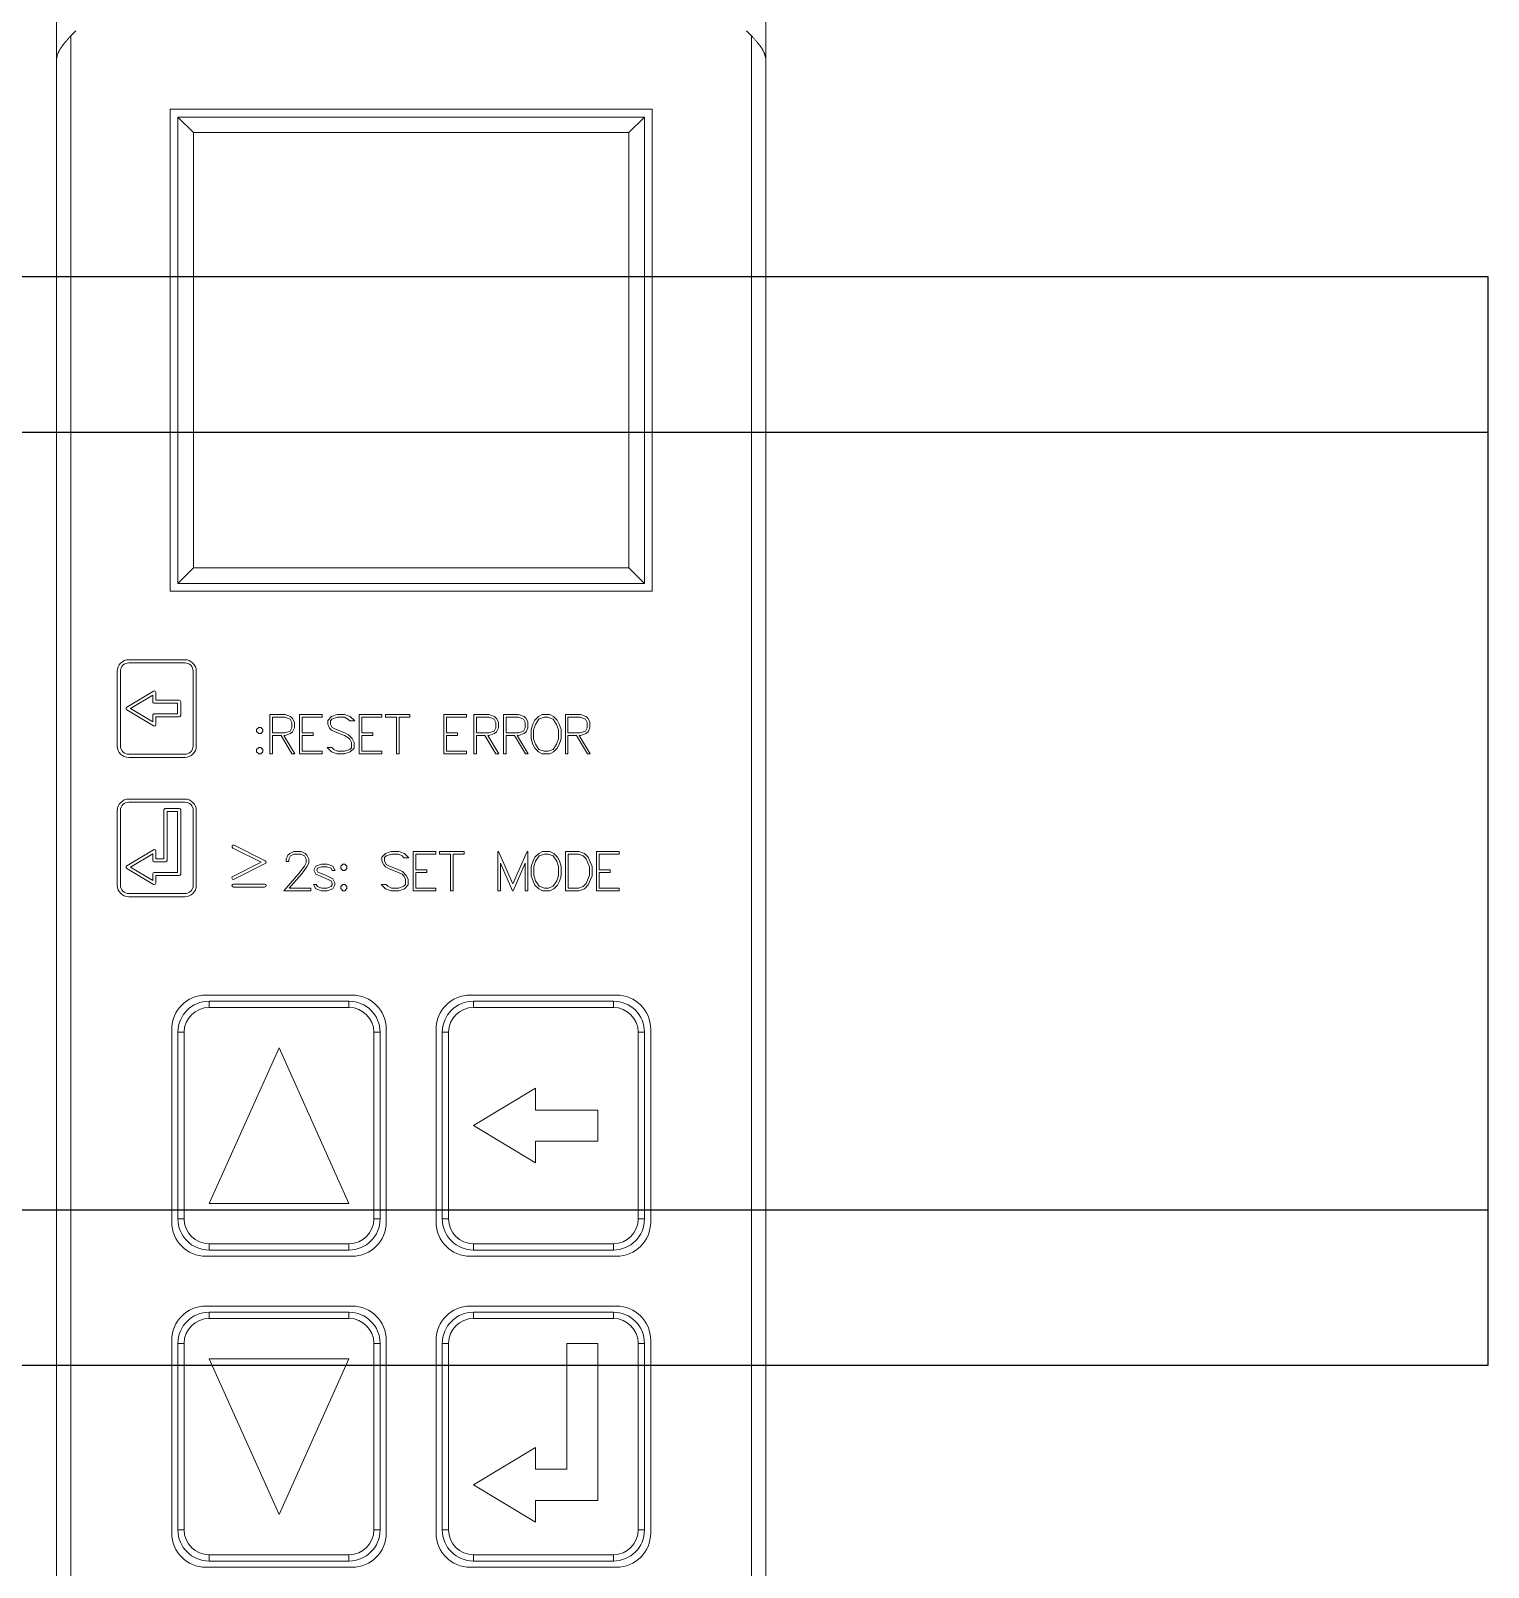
# Model space of a CAD drawing. Header units: millimetres. Extents: x 42151 to 59780, y 37376 to 44547.
# Drawn here: x 47702.26 to 47749.12, y 42658.75 to 42708.16 of the extents above; entities that cross this region are included whole.
import ezdxf

# ---------------------------------------------------------------- set-up
doc = ezdxf.new("R2010")
doc.units = ezdxf.units.MM
doc.set_wipeout_variables(frame=1)
doc.layers.add('000-PI-Oprema', color=30, linetype='Continuous', lineweight=5)
doc.layers.add('004-PI-DIN Šina', color=3, linetype='Continuous')

# ---------------------------------------------------------------- blocks, each defined once
blk = doc.blocks.new('3UG5616-1CR20')
at = {"layer": '000-PI-Oprema', "ltscale": 0.25}
for p, q in [((49055.868, 45288.196), (49055.868, 45386.146)), ((49078.668, 45361.758), (49078.668, 45363.779)), ((49056.484, 45362.62), (49056.326, 45362.458)), ((49078.21, 45362.458), (49078.052, 45362.62)), ((49056.025, 45362.095), (49056.036, 45362.111)), ((49056.036, 45362.111), (49056.048, 45362.128)), ((49056.048, 45362.128), (49056.06, 45362.144)), ((49056.06, 45362.144), (49056.073, 45362.161)), ((49056.073, 45362.161), (49056.086, 45362.178)), ((49056.086, 45362.178), (49056.1, 45362.196)), ((49056.1, 45362.196), (49056.114, 45362.213)), ((49056.114, 45362.213), (49056.128, 45362.23)), ((49056.128, 45362.23), (49056.142, 45362.248)), ((49056.142, 45362.248), (49056.157, 45362.265)), ((49056.157, 45362.265), (49056.172, 45362.283)), ((49056.172, 45362.283), (49056.187, 45362.301)), ((49056.187, 45362.301), (49056.202, 45362.318)), ((49056.202, 45362.318), (49056.217, 45362.336)), ((49056.217, 45362.336), (49056.233, 45362.354)), ((49056.233, 45362.354), (49056.248, 45362.371)), ((49056.248, 45362.371), (49056.264, 45362.389)), ((49056.264, 45362.389), (49056.28, 45362.406)), ((49056.28, 45362.406), (49056.295, 45362.423)), ((49056.295, 45362.423), (49056.311, 45362.441)), ((49056.311, 45362.441), (49056.326, 45362.458)), ((49056.326, 45311.904), (49056.326, 45362.458)), ((49078.225, 45362.441), (49078.21, 45362.458)), ((49078.21, 45311.904), (49078.21, 45362.458)), ((49078.24, 45362.424), (49078.225, 45362.441)), ((49078.256, 45362.407), (49078.24, 45362.424)), ((49078.271, 45362.39), (49078.256, 45362.407)), ((49078.286, 45362.373), (49078.271, 45362.39)), ((49078.301, 45362.356), (49078.286, 45362.373)), ((49078.317, 45362.339), (49078.301, 45362.356)), ((49078.332, 45362.321), (49078.317, 45362.339)), ((49078.347, 45362.304), (49078.332, 45362.321)), ((49078.361, 45362.287), (49078.347, 45362.304)), ((49078.376, 45362.27), (49078.361, 45362.287)), ((49078.39, 45362.253), (49078.376, 45362.27)), ((49078.405, 45362.235), (49078.39, 45362.253)), ((49078.418, 45362.218), (49078.405, 45362.235)), ((49078.432, 45362.201), (49078.418, 45362.218)), ((49078.445, 45362.184), (49078.432, 45362.201)), ((49078.458, 45362.168), (49078.445, 45362.184)), ((49078.471, 45362.151), (49078.458, 45362.168)), ((49078.483, 45362.135), (49078.471, 45362.151)), ((49078.495, 45362.118), (49078.483, 45362.135)), ((49078.506, 45362.102), (49078.495, 45362.118)), ((49055.868, 45361.74), (49055.868, 45361.758)), ((49055.869, 45361.736), (49055.868, 45361.74)), ((49055.869, 45361.736), (49055.871, 45361.746)), ((49055.871, 45361.746), (49055.874, 45361.759)), ((49055.874, 45361.759), (49055.877, 45361.775)), ((49055.877, 45361.775), (49055.881, 45361.79)), ((49055.881, 45361.79), (49055.885, 45361.806)), ((49055.885, 45361.806), (49055.889, 45361.823)), ((49055.889, 45361.823), (49055.895, 45361.84)), ((49055.895, 45361.84), (49055.9, 45361.857)), ((49055.9, 45361.857), (49055.906, 45361.874)), ((49055.906, 45361.874), (49055.912, 45361.89)), ((49055.912, 45361.89), (49055.919, 45361.906)), ((49055.919, 45361.906), (49055.927, 45361.923)), ((49055.927, 45361.923), (49055.935, 45361.94)), ((49055.935, 45361.94), (49055.943, 45361.958)), ((49055.943, 45361.958), (49055.952, 45361.976)), ((49055.952, 45361.976), (49055.962, 45361.993)), ((49055.962, 45361.993), (49055.972, 45362.011)), ((49055.972, 45362.011), (49055.982, 45362.028)), ((49055.982, 45362.028), (49055.992, 45362.045)), ((49055.992, 45362.045), (49056.003, 45362.062)), ((49056.003, 45362.062), (49056.014, 45362.078)), ((49056.014, 45362.078), (49056.025, 45362.095)), ((49078.517, 45362.086), (49078.506, 45362.102)), ((49078.528, 45362.07), (49078.517, 45362.086)), ((49078.538, 45362.054), (49078.528, 45362.07)), ((49078.549, 45362.037), (49078.538, 45362.054)), ((49078.559, 45362.02), (49078.549, 45362.037)), ((49078.569, 45362.003), (49078.559, 45362.02)), ((49078.578, 45361.986), (49078.569, 45362.003)), ((49078.587, 45361.969), (49078.578, 45361.986)), ((49078.596, 45361.952), (49078.587, 45361.969)), ((49078.604, 45361.935), (49078.596, 45361.952)), ((49078.612, 45361.918), (49078.604, 45361.935)), ((49078.619, 45361.902), (49078.612, 45361.918)), ((49078.626, 45361.885), (49078.619, 45361.902)), ((49078.632, 45361.87), (49078.626, 45361.885)), ((49078.637, 45361.854), (49078.632, 45361.87)), ((49078.643, 45361.837), (49078.637, 45361.854)), ((49078.648, 45361.82), (49078.643, 45361.837)), ((49078.652, 45361.804), (49078.648, 45361.82)), ((49078.656, 45361.788), (49078.652, 45361.804)), ((49078.66, 45361.773), (49078.656, 45361.788)), ((49078.663, 45361.758), (49078.66, 45361.773)), ((49078.665, 45361.745), (49078.663, 45361.758)), ((49078.667, 45361.736), (49078.665, 45361.745)), ((49078.667, 45361.736), (49078.668, 45361.74)), ((49078.668, 45361.74), (49078.668, 45361.758)), ((49078.668, 45312.604), (49078.668, 45361.758)), ((49059.518, 45360.096), (49075.018, 45360.096)), ((49059.518, 45344.596), (49059.518, 45360.096)), ((49060.268, 45359.346), (49059.768, 45359.846)), ((49059.768, 45359.846), (49074.768, 45359.846)), ((49059.768, 45344.846), (49059.768, 45359.846)), ((49074.268, 45359.346), (49074.768, 45359.846)), ((49074.768, 45344.846), (49074.768, 45359.846)), ((49075.018, 45344.596), (49075.018, 45360.096)), ((49060.268, 45359.346), (49074.268, 45359.346)), ((49060.268, 45345.346), (49060.268, 45359.346)), ((49074.268, 45345.346), (49074.268, 45359.346)), ((49059.768, 45344.846), (49060.268, 45345.346)), ((49060.268, 45345.346), (49074.268, 45345.346)), ((49074.768, 45344.846), (49074.268, 45345.346)), ((49059.768, 45344.846), (49074.768, 45344.846)), ((49059.518, 45344.596), (49075.018, 45344.596)), ((49058.188, 45342.395), (49059.988, 45342.395)), ((49057.818, 45339.625), (49057.818, 45342.025)), ((49057.918, 45339.625), (49057.918, 45342.025)), ((49058.188, 45342.295), (49059.988, 45342.295)), ((49060.258, 45339.625), (49060.258, 45342.025)), ((49060.358, 45339.625), (49060.358, 45342.025)), ((49058.123, 45340.868), (49058.982, 45341.383)), ((49058.246, 45340.825), (49058.958, 45341.252)), ((49058.958, 45341.045), (49058.958, 45341.252)), ((49059.008, 45340.995), (49059.758, 45340.995)), ((49059.058, 45341.095), (49059.058, 45341.341)), ((49059.058, 45341.095), (49059.808, 45341.095)), ((49059.758, 45340.655), (49059.758, 45340.995)), ((49059.858, 45340.605), (49059.858, 45341.045)), ((49058.982, 45340.267), (49058.123, 45340.782)), ((49058.958, 45340.398), (49058.246, 45340.825)), ((49058.958, 45340.398), (49058.958, 45340.605)), ((49059.008, 45340.655), (49059.758, 45340.655)), ((49059.058, 45340.555), (49059.808, 45340.555)), ((49059.058, 45340.31), (49059.058, 45340.555)), ((49062.728, 45340.63), (49063.211, 45340.63)), ((49062.728, 45339.37), (49062.728, 45340.63)), ((49062.812, 45340.546), (49063.207, 45340.546)), ((49062.812, 45340.042), (49062.812, 45340.546)), ((49063.375, 45340.488), (49063.207, 45340.546)), ((49063.392, 45340.569), (49063.211, 45340.63)), ((49063.431, 45340.379), (49063.375, 45340.488)), ((49063.456, 45340.508), (49063.392, 45340.569)), ((49063.431, 45340.209), (49063.431, 45340.379)), ((49063.515, 45340.385), (49063.456, 45340.508)), ((49063.515, 45340.203), (49063.515, 45340.385)), ((49063.677, 45340.63), (49064.409, 45340.63)), ((49063.677, 45339.37), (49063.677, 45340.63)), ((49063.761, 45340.546), (49064.409, 45340.546)), ((49063.761, 45340.042), (49063.761, 45340.546)), ((49064.409, 45340.546), (49064.409, 45340.63)), ((49064.583, 45340.446), (49064.708, 45340.569)), ((49064.583, 45340.319), (49064.583, 45340.446)), ((49064.669, 45340.436), (49064.721, 45340.489)), ((49064.669, 45340.327), (49064.669, 45340.436)), ((49064.708, 45340.569), (49064.889, 45340.63)), ((49064.721, 45340.489), (49064.893, 45340.546)), ((49064.889, 45340.63), (49065.128, 45340.63)), ((49064.893, 45340.546), (49065.122, 45340.546)), ((49065.235, 45340.489), (49065.122, 45340.546)), ((49065.309, 45340.57), (49065.128, 45340.63)), ((49065.297, 45340.428), (49065.235, 45340.489)), ((49065.297, 45340.428), (49065.451, 45340.428)), ((49065.451, 45340.428), (49065.309, 45340.57)), ((49065.594, 45340.63), (49066.325, 45340.63)), ((49065.594, 45339.37), (49065.594, 45340.63)), ((49065.678, 45340.546), (49066.325, 45340.546)), ((49065.678, 45340.042), (49065.678, 45340.546)), ((49066.325, 45340.546), (49066.325, 45340.63)), ((49066.439, 45340.63), (49067.229, 45340.63)), ((49066.439, 45340.546), (49066.439, 45340.63)), ((49066.439, 45340.546), (49066.792, 45340.546)), ((49066.792, 45339.37), (49066.792, 45340.546)), ((49066.876, 45340.546), (49067.229, 45340.546)), ((49066.876, 45339.37), (49066.876, 45340.546)), ((49067.229, 45340.546), (49067.229, 45340.63)), ((49068.316, 45340.63), (49069.048, 45340.63)), ((49068.316, 45339.37), (49068.316, 45340.63)), ((49068.4, 45340.546), (49069.048, 45340.546)), ((49068.4, 45340.042), (49068.4, 45340.546)), ((49069.048, 45340.546), (49069.048, 45340.63)), ((49069.283, 45340.63), (49069.767, 45340.63)), ((49069.283, 45339.37), (49069.283, 45340.63)), ((49069.367, 45340.546), (49069.763, 45340.546)), ((49069.367, 45340.042), (49069.367, 45340.546)), ((49069.931, 45340.488), (49069.763, 45340.546)), ((49069.947, 45340.569), (49069.767, 45340.63)), ((49069.987, 45340.379), (49069.931, 45340.488)), ((49070.011, 45340.508), (49069.947, 45340.569)), ((49069.987, 45340.209), (49069.987, 45340.379)), ((49070.071, 45340.385), (49070.011, 45340.508)), ((49070.071, 45340.203), (49070.071, 45340.385)), ((49070.233, 45340.63), (49070.717, 45340.63)), ((49070.233, 45339.37), (49070.233, 45340.63)), ((49070.317, 45340.546), (49070.713, 45340.546)), ((49070.317, 45340.042), (49070.317, 45340.546)), ((49070.881, 45340.488), (49070.713, 45340.546)), ((49070.897, 45340.569), (49070.717, 45340.63)), ((49070.936, 45340.379), (49070.881, 45340.488)), ((49070.961, 45340.508), (49070.897, 45340.569)), ((49070.936, 45340.209), (49070.936, 45340.379)), ((49071.02, 45340.385), (49070.961, 45340.508)), ((49071.02, 45340.203), (49071.02, 45340.385)), ((49071.18, 45340.328), (49071.238, 45340.449)), ((49071.238, 45340.449), (49071.359, 45340.569)), ((49071.261, 45340.316), (49071.375, 45340.488)), ((49071.359, 45340.569), (49071.481, 45340.63)), ((49071.375, 45340.488), (49071.545, 45340.545)), ((49071.481, 45340.63), (49071.723, 45340.63)), ((49071.545, 45340.545), (49071.66, 45340.545)), ((49071.83, 45340.488), (49071.66, 45340.545)), ((49071.846, 45340.569), (49071.723, 45340.63)), ((49071.945, 45340.316), (49071.83, 45340.488)), ((49071.966, 45340.449), (49071.846, 45340.569)), ((49072.025, 45340.328), (49071.966, 45340.449)), ((49072.225, 45340.63), (49072.709, 45340.63)), ((49072.225, 45339.37), (49072.225, 45340.63)), ((49072.309, 45340.546), (49072.705, 45340.546)), ((49072.309, 45340.042), (49072.309, 45340.546)), ((49072.873, 45340.488), (49072.705, 45340.546)), ((49072.889, 45340.569), (49072.709, 45340.63)), ((49072.928, 45340.379), (49072.873, 45340.488)), ((49072.953, 45340.508), (49072.889, 45340.569)), ((49072.928, 45340.209), (49072.928, 45340.379)), ((49073.012, 45340.385), (49072.953, 45340.508)), ((49073.012, 45340.203), (49073.012, 45340.385)), ((49062.299, 45340.155), (49062.365, 45340.222)), ((49062.299, 45340.086), (49062.299, 45340.155)), ((49062.365, 45340.019), (49062.299, 45340.086)), ((49062.365, 45340.222), (49062.433, 45340.222)), ((49062.365, 45340.019), (49062.433, 45340.019)), ((49062.499, 45340.155), (49062.433, 45340.222)), ((49062.433, 45340.019), (49062.499, 45340.086)), ((49062.499, 45340.086), (49062.499, 45340.155)), ((49062.812, 45340.042), (49063.207, 45340.042)), ((49062.812, 45339.958), (49063.083, 45339.958)), ((49062.812, 45339.37), (49062.812, 45339.958)), ((49063.435, 45339.37), (49063.083, 45339.958)), ((49063.526, 45339.37), (49063.174, 45339.958)), ((49063.174, 45339.958), (49063.211, 45339.958)), ((49063.207, 45340.042), (49063.375, 45340.1)), ((49063.211, 45339.958), (49063.392, 45340.019)), ((49063.375, 45340.1), (49063.431, 45340.209)), ((49063.392, 45340.019), (49063.455, 45340.08)), ((49063.455, 45340.08), (49063.515, 45340.203)), ((49063.761, 45340.042), (49064.114, 45340.042)), ((49063.761, 45339.958), (49064.114, 45339.958)), ((49063.761, 45339.454), (49063.761, 45339.958)), ((49064.114, 45339.958), (49064.114, 45340.042)), ((49064.644, 45340.197), (49064.583, 45340.319)), ((49064.706, 45340.135), (49064.644, 45340.197)), ((49064.724, 45340.216), (49064.669, 45340.327)), ((49064.827, 45340.076), (49064.706, 45340.135)), ((49064.837, 45340.16), (49064.724, 45340.216)), ((49065.119, 45339.958), (49064.827, 45340.076)), ((49065.131, 45340.042), (49064.837, 45340.16)), ((49065.235, 45339.899), (49065.119, 45339.958)), ((49065.252, 45339.984), (49065.131, 45340.042)), ((49065.29, 45339.844), (49065.235, 45339.899)), ((49065.373, 45339.862), (49065.252, 45339.984)), ((49065.678, 45340.042), (49066.031, 45340.042)), ((49065.678, 45339.958), (49066.031, 45339.958)), ((49065.678, 45339.454), (49065.678, 45339.958)), ((49066.031, 45339.958), (49066.031, 45340.042)), ((49068.4, 45340.042), (49068.753, 45340.042)), ((49068.4, 45339.958), (49068.753, 45339.958)), ((49068.4, 45339.454), (49068.4, 45339.958)), ((49068.753, 45339.958), (49068.753, 45340.042)), ((49069.367, 45340.042), (49069.763, 45340.042)), ((49069.367, 45339.958), (49069.639, 45339.958)), ((49069.367, 45339.37), (49069.367, 45339.958)), ((49069.99, 45339.37), (49069.639, 45339.958)), ((49070.081, 45339.37), (49069.73, 45339.958)), ((49069.73, 45339.958), (49069.766, 45339.958)), ((49069.763, 45340.042), (49069.931, 45340.1)), ((49069.766, 45339.958), (49069.947, 45340.019)), ((49069.931, 45340.1), (49069.987, 45340.209)), ((49069.947, 45340.019), (49070.011, 45340.08)), ((49070.011, 45340.08), (49070.071, 45340.203)), ((49070.317, 45340.042), (49070.713, 45340.042)), ((49070.317, 45339.958), (49070.588, 45339.958)), ((49070.317, 45339.37), (49070.317, 45339.958)), ((49070.94, 45339.37), (49070.588, 45339.958)), ((49071.031, 45339.37), (49070.679, 45339.958)), ((49070.679, 45339.958), (49070.716, 45339.958)), ((49070.713, 45340.042), (49070.881, 45340.1)), ((49070.716, 45339.958), (49070.897, 45340.019)), ((49070.881, 45340.1), (49070.936, 45340.209)), ((49070.897, 45340.019), (49070.961, 45340.08)), ((49070.961, 45340.08), (49071.02, 45340.203)), ((49071.12, 45340.148), (49071.18, 45340.328)), ((49071.12, 45339.852), (49071.12, 45340.148)), ((49071.204, 45340.145), (49071.261, 45340.316)), ((49071.204, 45339.854), (49071.204, 45340.145)), ((49072.002, 45340.145), (49071.945, 45340.316)), ((49072.002, 45339.854), (49072.002, 45340.145)), ((49072.086, 45340.148), (49072.025, 45340.328)), ((49072.086, 45339.852), (49072.086, 45340.148)), ((49072.309, 45340.042), (49072.705, 45340.042)), ((49072.309, 45339.958), (49072.58, 45339.958)), ((49072.309, 45339.37), (49072.309, 45339.958)), ((49072.932, 45339.37), (49072.58, 45339.958)), ((49073.023, 45339.37), (49072.671, 45339.958)), ((49072.671, 45339.958), (49072.708, 45339.958)), ((49072.705, 45340.042), (49072.873, 45340.1)), ((49072.708, 45339.958), (49072.889, 45340.019)), ((49072.873, 45340.1), (49072.928, 45340.209)), ((49072.889, 45340.019), (49072.953, 45340.08)), ((49072.953, 45340.08), (49073.012, 45340.203)), ((49062.299, 45339.506), (49062.365, 45339.573)), ((49062.299, 45339.437), (49062.299, 45339.506)), ((49062.365, 45339.37), (49062.299, 45339.437)), ((49062.365, 45339.573), (49062.433, 45339.573)), ((49062.499, 45339.506), (49062.433, 45339.573)), ((49062.433, 45339.37), (49062.499, 45339.437)), ((49062.499, 45339.437), (49062.499, 45339.506)), ((49063.761, 45339.454), (49064.409, 45339.454)), ((49064.409, 45339.37), (49064.409, 45339.454)), ((49064.708, 45339.43), (49064.565, 45339.572)), ((49064.565, 45339.572), (49064.719, 45339.572)), ((49064.889, 45339.37), (49064.708, 45339.43)), ((49064.782, 45339.511), (49064.719, 45339.572)), ((49064.894, 45339.454), (49064.782, 45339.511)), ((49064.894, 45339.454), (49065.124, 45339.454)), ((49065.124, 45339.454), (49065.295, 45339.511)), ((49065.128, 45339.37), (49065.309, 45339.431)), ((49065.348, 45339.731), (49065.29, 45339.844)), ((49065.295, 45339.511), (49065.348, 45339.564)), ((49065.309, 45339.431), (49065.432, 45339.555)), ((49065.348, 45339.564), (49065.348, 45339.731)), ((49065.432, 45339.74), (49065.373, 45339.862)), ((49065.432, 45339.555), (49065.432, 45339.74)), ((49065.678, 45339.454), (49066.325, 45339.454)), ((49066.325, 45339.37), (49066.325, 45339.454)), ((49068.4, 45339.454), (49069.048, 45339.454)), ((49069.048, 45339.37), (49069.048, 45339.454)), ((49071.18, 45339.672), (49071.12, 45339.852)), ((49071.238, 45339.551), (49071.18, 45339.672)), ((49071.261, 45339.683), (49071.204, 45339.854)), ((49071.359, 45339.431), (49071.238, 45339.551)), ((49071.375, 45339.511), (49071.261, 45339.683)), ((49071.481, 45339.37), (49071.359, 45339.431)), ((49071.545, 45339.454), (49071.375, 45339.511)), ((49071.545, 45339.454), (49071.674, 45339.454)), ((49071.674, 45339.454), (49071.83, 45339.511)), ((49071.723, 45339.37), (49071.846, 45339.431)), ((49071.83, 45339.511), (49071.945, 45339.683)), ((49071.846, 45339.431), (49071.966, 45339.551)), ((49071.945, 45339.683), (49072.002, 45339.854)), ((49071.966, 45339.551), (49072.025, 45339.672)), ((49072.025, 45339.672), (49072.086, 45339.852)), ((49058.188, 45339.355), (49059.988, 45339.355)), ((49058.188, 45339.255), (49059.988, 45339.255)), ((49062.365, 45339.37), (49062.433, 45339.37)), ((49062.728, 45339.37), (49062.812, 45339.37)), ((49063.435, 45339.37), (49063.526, 45339.37)), ((49063.677, 45339.37), (49064.409, 45339.37)), ((49064.889, 45339.37), (49065.128, 45339.37)), ((49065.594, 45339.37), (49066.325, 45339.37)), ((49066.792, 45339.37), (49066.876, 45339.37)), ((49068.316, 45339.37), (49069.048, 45339.37)), ((49069.283, 45339.37), (49069.367, 45339.37)), ((49069.99, 45339.37), (49070.081, 45339.37)), ((49070.233, 45339.37), (49070.317, 45339.37)), ((49070.94, 45339.37), (49071.031, 45339.37)), ((49071.481, 45339.37), (49071.723, 45339.37)), ((49072.225, 45339.37), (49072.309, 45339.37)), ((49072.932, 45339.37), (49073.023, 45339.37)), ((49058.189, 45337.916), (49059.989, 45337.916)), ((49057.819, 45335.146), (49057.819, 45337.546)), ((49057.919, 45335.146), (49057.919, 45337.546)), ((49058.189, 45337.816), (49059.989, 45337.816)), ((49059.319, 45335.996), (49059.319, 45337.566)), ((49059.369, 45337.616), (49059.809, 45337.616)), ((49059.419, 45337.516), (49059.759, 45337.516)), ((49059.419, 45335.946), (49059.419, 45337.516)), ((49059.759, 45335.556), (49059.759, 45337.516)), ((49059.859, 45335.506), (49059.859, 45337.566)), ((49060.259, 45335.146), (49060.259, 45337.546)), ((49060.359, 45335.146), (49060.359, 45337.546)), ((49062.578, 45335.93), (49061.578, 45336.43)), ((49058.124, 45335.769), (49058.983, 45336.285)), ((49058.247, 45335.726), (49058.959, 45336.154)), ((49058.959, 45335.946), (49058.959, 45336.154)), ((49059.059, 45335.996), (49059.059, 45336.243)), ((49059.059, 45335.996), (49059.319, 45335.996)), ((49062.443, 45335.885), (49061.533, 45336.34)), ((49063.245, 45335.986), (49063.305, 45336.109)), ((49063.245, 45335.911), (49063.245, 45335.986)), ((49063.305, 45336.109), (49063.368, 45336.17)), ((49063.331, 45335.98), (49063.386, 45336.09)), ((49063.331, 45335.911), (49063.331, 45335.98)), ((49063.368, 45336.17), (49063.491, 45336.23)), ((49063.386, 45336.09), (49063.497, 45336.146)), ((49063.491, 45336.23), (49063.733, 45336.23)), ((49063.497, 45336.146), (49063.725, 45336.146)), ((49063.837, 45336.09), (49063.725, 45336.146)), ((49063.855, 45336.169), (49063.733, 45336.23)), ((49063.892, 45335.98), (49063.837, 45336.09)), ((49063.917, 45336.108), (49063.855, 45336.169)), ((49063.892, 45335.869), (49063.892, 45335.98)), ((49063.978, 45335.985), (49063.917, 45336.108)), ((49063.978, 45335.86), (49063.978, 45335.985)), ((49066.322, 45336.046), (49066.447, 45336.169)), ((49066.322, 45335.919), (49066.322, 45336.046)), ((49066.383, 45335.797), (49066.322, 45335.919)), ((49066.407, 45336.036), (49066.46, 45336.089)), ((49066.407, 45335.927), (49066.407, 45336.036)), ((49066.463, 45335.816), (49066.407, 45335.927)), ((49066.447, 45336.169), (49066.628, 45336.23)), ((49066.46, 45336.089), (49066.631, 45336.146)), ((49066.628, 45336.23), (49066.867, 45336.23)), ((49066.631, 45336.146), (49066.861, 45336.146)), ((49066.974, 45336.089), (49066.861, 45336.146)), ((49067.048, 45336.17), (49066.867, 45336.23)), ((49067.035, 45336.028), (49066.974, 45336.089)), ((49067.035, 45336.028), (49067.189, 45336.028)), ((49067.189, 45336.028), (49067.048, 45336.17)), ((49067.333, 45336.23), (49068.064, 45336.23)), ((49067.333, 45334.97), (49067.333, 45336.23)), ((49067.417, 45336.146), (49068.064, 45336.146)), ((49067.417, 45335.642), (49067.417, 45336.146)), ((49068.064, 45336.146), (49068.064, 45336.23)), ((49068.178, 45336.23), (49068.967, 45336.23)), ((49068.178, 45336.146), (49068.178, 45336.23)), ((49068.178, 45336.146), (49068.53, 45336.146)), ((49068.53, 45334.97), (49068.53, 45336.146)), ((49068.614, 45336.146), (49068.967, 45336.146)), ((49068.614, 45334.97), (49068.614, 45336.146)), ((49068.967, 45336.146), (49068.967, 45336.23)), ((49070.055, 45336.23), (49070.076, 45336.23)), ((49070.055, 45334.97), (49070.055, 45336.23)), ((49070.538, 45335.191), (49070.076, 45336.23)), ((49070.538, 45335.191), (49071, 45336.23)), ((49071, 45336.23), (49071.021, 45336.23)), ((49071.021, 45334.97), (49071.021, 45336.23)), ((49071.127, 45335.748), (49071.187, 45335.928)), ((49071.187, 45335.928), (49071.245, 45336.049)), ((49071.245, 45336.049), (49071.367, 45336.169)), ((49071.268, 45335.916), (49071.382, 45336.088)), ((49071.367, 45336.169), (49071.489, 45336.23)), ((49071.382, 45336.088), (49071.553, 45336.145)), ((49071.489, 45336.23), (49071.73, 45336.23)), ((49071.553, 45336.145), (49071.667, 45336.145)), ((49071.837, 45336.088), (49071.667, 45336.145)), ((49071.853, 45336.169), (49071.73, 45336.23)), ((49071.952, 45335.916), (49071.837, 45336.088)), ((49071.973, 45336.049), (49071.853, 45336.169)), ((49072.032, 45335.928), (49071.973, 45336.049)), ((49072.093, 45335.748), (49072.032, 45335.928)), ((49072.232, 45336.23), (49072.659, 45336.23)), ((49072.232, 45334.97), (49072.232, 45336.23)), ((49072.318, 45336.144), (49072.645, 45336.144)), ((49072.318, 45335.056), (49072.318, 45336.144)), ((49072.794, 45336.095), (49072.645, 45336.144)), ((49072.84, 45336.169), (49072.659, 45336.23)), ((49072.89, 45335.999), (49072.794, 45336.095)), ((49072.963, 45336.047), (49072.84, 45336.169)), ((49072.997, 45335.734), (49072.89, 45335.999)), ((49073.083, 45335.75), (49072.963, 45336.047)), ((49073.223, 45336.23), (49073.954, 45336.23)), ((49073.223, 45334.97), (49073.223, 45336.23)), ((49073.307, 45336.146), (49073.954, 45336.146)), ((49073.307, 45335.642), (49073.307, 45336.146)), ((49073.954, 45336.146), (49073.954, 45336.23)), ((49058.983, 45335.168), (49058.124, 45335.683)), ((49058.959, 45335.299), (49058.247, 45335.726)), ((49058.959, 45335.299), (49058.959, 45335.506)), ((49059.009, 45335.896), (49059.369, 45335.896)), ((49059.009, 45335.556), (49059.759, 45335.556)), ((49059.059, 45335.456), (49059.809, 45335.456)), ((49059.059, 45335.211), (49059.059, 45335.456)), ((49061.533, 45335.43), (49062.443, 45335.885)), ((49061.578, 45335.34), (49062.578, 45335.84)), ((49063.17, 45334.97), (49063.66, 45335.521)), ((49063.245, 45335.911), (49063.331, 45335.911)), ((49063.348, 45335.054), (49063.739, 45335.503)), ((49063.66, 45335.521), (49063.835, 45335.754)), ((49063.739, 45335.503), (49063.917, 45335.74)), ((49063.835, 45335.754), (49063.892, 45335.869)), ((49063.917, 45335.74), (49063.978, 45335.86)), ((49064.134, 45335.632), (49064.198, 45335.762)), ((49064.198, 45335.503), (49064.134, 45335.632)), ((49064.198, 45335.762), (49064.383, 45335.822)), ((49064.691, 45335.284), (49064.198, 45335.503)), ((49064.234, 45335.633), (49064.259, 45335.694)), ((49064.261, 45335.567), (49064.234, 45335.633)), ((49064.259, 45335.694), (49064.386, 45335.738)), ((49064.508, 45335.468), (49064.261, 45335.567)), ((49064.383, 45335.822), (49064.563, 45335.822)), ((49064.386, 45335.738), (49064.559, 45335.738)), ((49064.748, 45335.348), (49064.508, 45335.468)), ((49064.692, 45335.693), (49064.559, 45335.738)), ((49064.748, 45335.763), (49064.563, 45335.822)), ((49064.729, 45335.62), (49064.692, 45335.693)), ((49064.729, 45335.62), (49064.819, 45335.62)), ((49064.819, 45335.62), (49064.748, 45335.763)), ((49065.005, 45335.755), (49065.071, 45335.822)), ((49065.005, 45335.686), (49065.005, 45335.755)), ((49065.071, 45335.619), (49065.005, 45335.686)), ((49065.071, 45335.822), (49065.138, 45335.822)), ((49065.071, 45335.619), (49065.138, 45335.619)), ((49065.204, 45335.755), (49065.138, 45335.822)), ((49065.138, 45335.619), (49065.204, 45335.686)), ((49065.204, 45335.686), (49065.204, 45335.755)), ((49066.445, 45335.735), (49066.383, 45335.797)), ((49066.565, 45335.676), (49066.445, 45335.735)), ((49066.575, 45335.76), (49066.463, 45335.816)), ((49066.857, 45335.558), (49066.565, 45335.676)), ((49066.87, 45335.642), (49066.575, 45335.76)), ((49066.974, 45335.499), (49066.857, 45335.558)), ((49066.99, 45335.584), (49066.87, 45335.642)), ((49067.029, 45335.444), (49066.974, 45335.499)), ((49067.111, 45335.462), (49066.99, 45335.584)), ((49067.086, 45335.331), (49067.029, 45335.444)), ((49067.17, 45335.34), (49067.111, 45335.462)), ((49067.417, 45335.642), (49067.769, 45335.642)), ((49067.417, 45335.558), (49067.769, 45335.558)), ((49067.417, 45335.054), (49067.417, 45335.558)), ((49067.769, 45335.558), (49067.769, 45335.642)), ((49070.529, 45334.97), (49070.139, 45335.86)), ((49070.139, 45334.97), (49070.139, 45335.86)), ((49070.547, 45334.97), (49070.937, 45335.86)), ((49070.937, 45334.97), (49070.937, 45335.86)), ((49071.127, 45335.452), (49071.127, 45335.748)), ((49071.187, 45335.272), (49071.127, 45335.452)), ((49071.211, 45335.745), (49071.268, 45335.916)), ((49071.211, 45335.454), (49071.211, 45335.745)), ((49071.268, 45335.283), (49071.211, 45335.454)), ((49072.009, 45335.745), (49071.952, 45335.916)), ((49071.952, 45335.283), (49072.009, 45335.454)), ((49072.009, 45335.454), (49072.009, 45335.745)), ((49072.032, 45335.272), (49072.093, 45335.452)), ((49072.093, 45335.452), (49072.093, 45335.748)), ((49072.89, 45335.201), (49072.997, 45335.467)), ((49072.963, 45335.153), (49073.083, 45335.45)), ((49072.997, 45335.467), (49072.997, 45335.734)), ((49073.083, 45335.45), (49073.083, 45335.75)), ((49073.307, 45335.642), (49073.66, 45335.642)), ((49073.307, 45335.558), (49073.66, 45335.558)), ((49073.307, 45335.054), (49073.307, 45335.558)), ((49073.66, 45335.558), (49073.66, 45335.642)), ((49061.555, 45335.185), (49062.555, 45335.185)), ((49061.555, 45335.085), (49062.555, 45335.085)), ((49063.17, 45334.97), (49064.036, 45334.97)), ((49063.348, 45335.054), (49064.036, 45335.054)), ((49064.036, 45334.97), (49064.036, 45335.054)), ((49064.198, 45335.03), (49064.128, 45335.172)), ((49064.128, 45335.172), (49064.216, 45335.172)), ((49064.383, 45334.97), (49064.198, 45335.03)), ((49064.253, 45335.1), (49064.216, 45335.172)), ((49064.386, 45335.054), (49064.253, 45335.1)), ((49064.383, 45334.97), (49064.563, 45334.97)), ((49064.386, 45335.054), (49064.559, 45335.054)), ((49064.559, 45335.054), (49064.692, 45335.1)), ((49064.563, 45334.97), (49064.748, 45335.031)), ((49064.724, 45335.215), (49064.691, 45335.284)), ((49064.692, 45335.1), (49064.724, 45335.163)), ((49064.724, 45335.163), (49064.724, 45335.215)), ((49064.809, 45335.223), (49064.748, 45335.348)), ((49064.748, 45335.031), (49064.809, 45335.157)), ((49064.809, 45335.157), (49064.809, 45335.223)), ((49065.005, 45335.106), (49065.071, 45335.173)), ((49065.005, 45335.037), (49065.005, 45335.106)), ((49065.071, 45334.97), (49065.005, 45335.037)), ((49065.071, 45335.173), (49065.138, 45335.173)), ((49065.071, 45334.97), (49065.138, 45334.97)), ((49065.204, 45335.106), (49065.138, 45335.173)), ((49065.138, 45334.97), (49065.204, 45335.037)), ((49065.204, 45335.037), (49065.204, 45335.106)), ((49066.447, 45335.03), (49066.304, 45335.172)), ((49066.304, 45335.172), (49066.458, 45335.172)), ((49066.628, 45334.97), (49066.447, 45335.03)), ((49066.52, 45335.111), (49066.458, 45335.172)), ((49066.633, 45335.054), (49066.52, 45335.111)), ((49066.628, 45334.97), (49066.867, 45334.97)), ((49066.633, 45335.054), (49066.862, 45335.054)), ((49066.862, 45335.054), (49067.034, 45335.111)), ((49066.867, 45334.97), (49067.048, 45335.031)), ((49067.034, 45335.111), (49067.086, 45335.164)), ((49067.048, 45335.031), (49067.17, 45335.155)), ((49067.086, 45335.164), (49067.086, 45335.331)), ((49067.17, 45335.155), (49067.17, 45335.34)), ((49067.333, 45334.97), (49068.064, 45334.97)), ((49067.417, 45335.054), (49068.064, 45335.054)), ((49068.064, 45334.97), (49068.064, 45335.054)), ((49068.53, 45334.97), (49068.614, 45334.97)), ((49070.055, 45334.97), (49070.139, 45334.97)), ((49070.529, 45334.97), (49070.547, 45334.97)), ((49070.937, 45334.97), (49071.021, 45334.97)), ((49071.245, 45335.151), (49071.187, 45335.272)), ((49071.367, 45335.031), (49071.245, 45335.151)), ((49071.382, 45335.111), (49071.268, 45335.283)), ((49071.489, 45334.97), (49071.367, 45335.031)), ((49071.553, 45335.054), (49071.382, 45335.111)), ((49071.489, 45334.97), (49071.73, 45334.97)), ((49071.553, 45335.054), (49071.681, 45335.054)), ((49071.681, 45335.054), (49071.837, 45335.111)), ((49071.73, 45334.97), (49071.853, 45335.031)), ((49071.837, 45335.111), (49071.952, 45335.283)), ((49071.853, 45335.031), (49071.973, 45335.151)), ((49071.973, 45335.151), (49072.032, 45335.272)), ((49072.232, 45334.97), (49072.659, 45334.97)), ((49072.318, 45335.056), (49072.645, 45335.056)), ((49072.645, 45335.056), (49072.794, 45335.106)), ((49072.659, 45334.97), (49072.84, 45335.031)), ((49072.794, 45335.106), (49072.89, 45335.201)), ((49072.84, 45335.031), (49072.963, 45335.153)), ((49073.223, 45334.97), (49073.954, 45334.97)), ((49073.307, 45335.054), (49073.954, 45335.054)), ((49073.954, 45334.97), (49073.954, 45335.054)), ((49058.189, 45334.876), (49059.989, 45334.876)), ((49058.189, 45334.776), (49059.989, 45334.776)), ((49060.668, 45331.616), (49065.368, 45331.616)), ((49069.168, 45331.616), (49073.868, 45331.616)), ((49060.768, 45331.416), (49065.268, 45331.416)), ((49060.768, 45331.216), (49060.768, 45331.416)), ((49060.768, 45331.216), (49065.268, 45331.216)), ((49065.268, 45331.216), (49065.268, 45331.416)), ((49069.268, 45331.416), (49073.768, 45331.416)), ((49069.268, 45331.216), (49069.268, 45331.416)), ((49069.268, 45331.216), (49073.768, 45331.216)), ((49073.768, 45331.216), (49073.768, 45331.416)), ((49059.568, 45324.316), (49059.568, 45330.516)), ((49066.468, 45324.316), (49066.468, 45330.516)), ((49068.068, 45324.316), (49068.068, 45330.516)), ((49074.968, 45324.316), (49074.968, 45330.516)), ((49059.768, 45330.416), (49059.968, 45330.416)), ((49059.768, 45324.416), (49059.768, 45330.416)), ((49059.968, 45324.416), (49059.968, 45330.416)), ((49066.068, 45330.416), (49066.268, 45330.416)), ((49066.068, 45324.416), (49066.068, 45330.416)), ((49066.268, 45324.416), (49066.268, 45330.416)), ((49068.268, 45330.416), (49068.468, 45330.416)), ((49068.268, 45324.416), (49068.268, 45330.416)), ((49068.468, 45324.416), (49068.468, 45330.416)), ((49074.568, 45330.416), (49074.768, 45330.416)), ((49074.568, 45324.416), (49074.568, 45330.416)), ((49074.768, 45324.416), (49074.768, 45330.416)), ((49060.768, 45324.916), (49063.018, 45329.916)), ((49065.268, 45324.916), (49063.018, 45329.916)), ((49069.268, 45327.416), (49071.268, 45328.616)), ((49071.268, 45327.916), (49071.268, 45328.616)), ((49071.268, 45327.916), (49073.268, 45327.916)), ((49073.268, 45326.916), (49073.268, 45327.916)), ((49071.268, 45326.216), (49069.268, 45327.416)), ((49071.268, 45326.916), (49073.268, 45326.916)), ((49071.268, 45326.216), (49071.268, 45326.916)), ((49060.768, 45324.916), (49065.268, 45324.916)), ((49059.768, 45324.416), (49059.968, 45324.416)), ((49066.068, 45324.416), (49066.268, 45324.416)), ((49068.268, 45324.416), (49068.468, 45324.416)), ((49074.568, 45324.416), (49074.768, 45324.416)), ((49060.768, 45323.616), (49065.268, 45323.616)), ((49060.768, 45323.416), (49060.768, 45323.616)), ((49065.268, 45323.416), (49065.268, 45323.616)), ((49069.268, 45323.616), (49073.768, 45323.616)), ((49069.268, 45323.416), (49069.268, 45323.616)), ((49073.768, 45323.416), (49073.768, 45323.616)), ((49060.668, 45323.216), (49065.368, 45323.216)), ((49060.768, 45323.416), (49065.268, 45323.416)), ((49069.168, 45323.216), (49073.868, 45323.216)), ((49069.268, 45323.416), (49073.768, 45323.416)), ((49060.668, 45321.616), (49065.368, 45321.616)), ((49069.168, 45321.616), (49073.868, 45321.616)), ((49060.768, 45321.416), (49065.268, 45321.416)), ((49060.768, 45321.216), (49060.768, 45321.416)), ((49060.768, 45321.216), (49065.268, 45321.216)), ((49065.268, 45321.216), (49065.268, 45321.416)), ((49069.268, 45321.416), (49073.768, 45321.416)), ((49069.268, 45321.216), (49069.268, 45321.416)), ((49069.268, 45321.216), (49073.768, 45321.216)), ((49073.768, 45321.216), (49073.768, 45321.416)), ((49059.568, 45314.316), (49059.568, 45320.516)), ((49059.768, 45320.416), (49059.968, 45320.416)), ((49059.768, 45314.416), (49059.768, 45320.416)), ((49059.968, 45314.416), (49059.968, 45320.416)), ((49066.068, 45320.416), (49066.268, 45320.416)), ((49066.068, 45314.416), (49066.068, 45320.416)), ((49066.268, 45314.416), (49066.268, 45320.416)), ((49066.468, 45314.316), (49066.468, 45320.516)), ((49068.068, 45314.316), (49068.068, 45320.516)), ((49068.268, 45320.416), (49068.468, 45320.416)), ((49068.268, 45314.416), (49068.268, 45320.416)), ((49068.468, 45314.416), (49068.468, 45320.416)), ((49072.268, 45320.416), (49073.268, 45320.416)), ((49072.268, 45316.366), (49072.268, 45320.416)), ((49073.268, 45315.366), (49073.268, 45320.416)), ((49074.568, 45320.416), (49074.768, 45320.416)), ((49074.568, 45314.416), (49074.568, 45320.416)), ((49074.768, 45314.416), (49074.768, 45320.416)), ((49074.968, 45314.316), (49074.968, 45320.516)), ((49063.018, 45314.916), (49060.768, 45319.916)), ((49060.768, 45319.916), (49065.268, 45319.916)), ((49063.018, 45314.916), (49065.268, 45319.916)), ((49069.268, 45315.866), (49071.268, 45317.069)), ((49071.268, 45316.366), (49071.268, 45317.069)), ((49071.268, 45316.366), (49072.268, 45316.366)), ((49071.268, 45314.666), (49069.268, 45315.866)), ((49071.268, 45315.366), (49073.268, 45315.366)), ((49071.268, 45314.666), (49071.268, 45315.366)), ((49059.768, 45314.416), (49059.968, 45314.416)), ((49066.068, 45314.416), (49066.268, 45314.416)), ((49068.268, 45314.416), (49068.468, 45314.416)), ((49074.568, 45314.416), (49074.768, 45314.416)), ((49060.668, 45313.216), (49065.368, 45313.216)), ((49060.768, 45313.616), (49065.268, 45313.616)), ((49060.768, 45313.416), (49060.768, 45313.616)), ((49060.768, 45313.416), (49065.268, 45313.416)), ((49065.268, 45313.416), (49065.268, 45313.616)), ((49069.168, 45313.216), (49073.868, 45313.216)), ((49069.268, 45313.616), (49073.768, 45313.616)), ((49069.268, 45313.416), (49069.268, 45313.616)), ((49069.268, 45313.416), (49073.768, 45313.416)), ((49073.768, 45313.416), (49073.768, 45313.616))]:
    blk.add_line(p, q, dxfattribs=at)
for centre, radius, start, end in [((49058.188, 45342.025), 0.37, 90, 180), ((49059.988, 45342.025), 0.37, 0, 90), ((49058.188, 45342.025), 0.27, 90, 180), ((49059.988, 45342.025), 0.27, 0, 90), ((49059.008, 45341.341), 0.05, 0.0001, 120.964), ((49058.149, 45340.825), 0.05, 120.9643, 239.0367), ((49059.008, 45341.045), 0.05, 180, 270.0005), ((49059.808, 45341.045), 0.05, 0, 89.9998), ((49059.008, 45340.605), 0.05, 89.9995, 180.0001), ((49059.808, 45340.605), 0.05, 270.0002, 359.9999), ((49059.008, 45340.31), 0.05, 239.0362, 0.0001), ((49058.188, 45339.625), 0.37, 180, 270), ((49058.188, 45339.625), 0.27, 180, 270), ((49059.988, 45339.625), 0.27, 270, 0), ((49059.988, 45339.625), 0.37, 270, 0), ((49058.189, 45337.546), 0.37, 90, 180), ((49059.989, 45337.546), 0.37, 0, 90), ((49058.189, 45337.546), 0.27, 90, 180), ((49059.369, 45337.566), 0.05, 89.9998, 180), ((49059.809, 45337.566), 0.05, 0, 89.9998), ((49059.989, 45337.546), 0.27, 0, 90), ((49061.555, 45336.385), 0.05, 63.4348, 243.4348), ((49059.009, 45335.946), 0.05, 180, 269.9995), ((49059.009, 45336.243), 0.05, 0, 121.0289), ((49059.369, 45335.946), 0.05, 270.0002, 0), ((49062.555, 45335.885), 0.05, 296.5652, 63.4348), ((49058.15, 45335.726), 0.05, 121.0288, 239.0288), ((49059.009, 45335.506), 0.05, 90.0005, 180), ((49059.809, 45335.506), 0.05, 270.0002, 0), ((49061.555, 45335.385), 0.05, 116.5652, 296.5652), ((49058.189, 45335.146), 0.37, 180, 270), ((49058.189, 45335.146), 0.27, 180, 270), ((49059.009, 45335.211), 0.05, 239.0286, 0), ((49059.989, 45335.146), 0.27, 270, 0), ((49059.989, 45335.146), 0.37, 270, 0), ((49061.555, 45335.135), 0.05, 90, 270), ((49062.555, 45335.135), 0.05, 270, 90), ((49060.668, 45330.516), 1.1, 90, 180), ((49065.368, 45330.516), 1.1, 0, 90), ((49069.168, 45330.516), 1.1, 90, 180), ((49073.868, 45330.516), 1.1, 0, 90), ((49060.768, 45330.416), 1, 90, 180), ((49060.768, 45330.416), 0.8, 90, 180), ((49065.268, 45330.416), 1, 0, 90), ((49065.268, 45330.416), 0.8, 0, 90), ((49069.268, 45330.416), 1, 90, 180), ((49069.268, 45330.416), 0.8, 90, 180), ((49073.768, 45330.416), 1, 0, 90), ((49073.768, 45330.416), 0.8, 0, 90), ((49060.668, 45324.316), 1.1, 180, 270), ((49060.768, 45324.416), 1, 180, 270), ((49060.768, 45324.416), 0.8, 180, 270), ((49065.268, 45324.416), 0.8, 270, 0), ((49065.268, 45324.416), 1, 270, 0), ((49065.368, 45324.316), 1.1, 270, 0), ((49069.168, 45324.316), 1.1, 180, 270), ((49069.268, 45324.416), 1, 180, 270), ((49069.268, 45324.416), 0.8, 180, 270), ((49073.768, 45324.416), 0.8, 270, 0), ((49073.768, 45324.416), 1, 270, 0), ((49073.868, 45324.316), 1.1, 270, 0), ((49060.668, 45320.516), 1.1, 90, 180), ((49065.368, 45320.516), 1.1, 0, 90), ((49069.168, 45320.516), 1.1, 90, 180), ((49073.868, 45320.516), 1.1, 0, 90), ((49060.768, 45320.416), 1, 90, 180), ((49060.768, 45320.416), 0.8, 90, 180), ((49065.268, 45320.416), 1, 0, 90), ((49065.268, 45320.416), 0.8, 0, 90), ((49069.268, 45320.416), 1, 90, 180), ((49069.268, 45320.416), 0.8, 90, 180), ((49073.768, 45320.416), 1, 0, 90), ((49073.768, 45320.416), 0.8, 0, 90), ((49060.668, 45314.316), 1.1, 180, 270), ((49060.768, 45314.416), 1, 180, 270), ((49060.768, 45314.416), 0.8, 180, 270), ((49065.268, 45314.416), 0.8, 270, 0), ((49065.268, 45314.416), 1, 270, 0), ((49065.368, 45314.316), 1.1, 270, 0), ((49069.168, 45314.316), 1.1, 180, 270), ((49069.268, 45314.416), 1, 180, 270), ((49069.268, 45314.416), 0.8, 180, 270), ((49073.768, 45314.416), 0.8, 270, 0), ((49073.768, 45314.416), 1, 270, 0), ((49073.868, 45314.316), 1.1, 270, 0)]:
    blk.add_arc(centre, radius, start, end, dxfattribs=at)
blk = doc.blocks.new('*U154')
at = {"layer": '004-PI-DIN Šina'}
blk.add_lwpolyline([(180, -17.5), (180, 17.5), (0, 17.5), (0, -17.5)], close=True, dxfattribs=at)
for points in [[(0, 12.5), (180, 12.5)], [(0, -12.5), (180, -12.5)]]:
    blk.add_lwpolyline(points, dxfattribs=at)

msp = doc.modelspace()

# ---------------------------------------------------------------- block references
msp.add_blockref('*U154', (47569.12, 42682.747))

# ---------------------------------------------------------------- next in the draw order: block references
at = {"layer": '000-PI-Oprema'}
msp.add_blockref('3UG5616-1CR20', (-1352.777, -2654.463), dxfattribs=at)

doc.saveas('drawing.dxf')
